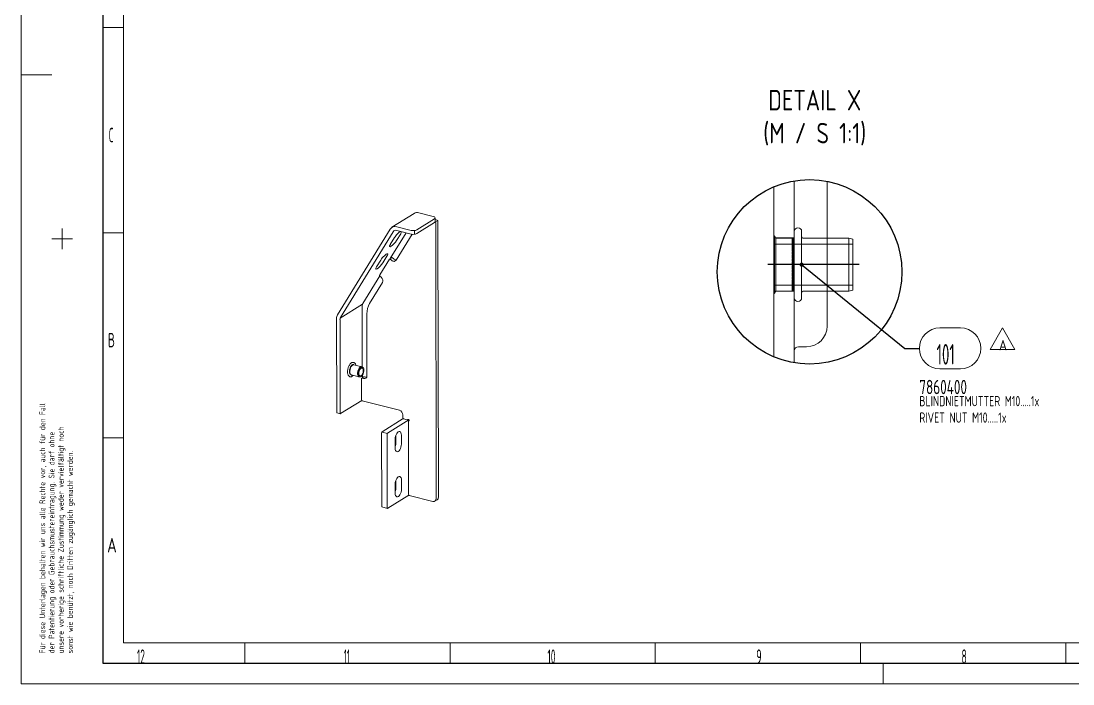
# Model space of a CAD drawing. Header units: millimetres. Extents: x 0 to 594, y 0 to 420.
# Drawn here: x 0 to 256.2, y 0 to 161.6 of the extents above; entities that cross this region are included whole.
import ezdxf
from ezdxf.lldxf.tags import DXFTag

# ---------------------------------------------------------------- set-up
doc = ezdxf.new("R2010")
doc.units = ezdxf.units.MM
for name, color, linetype, true_color in [('1', 7, 'Continuous', 0xffffff), ('101', 7, 'Continuous', 0xffffff), ('102', 7, 'Continuous', 0xffffff), ('103', 7, 'Continuous', 0xffffff)]:
    doc.layers.add(name, color=color, linetype=linetype, true_color=true_color)
doc.styles.add('iso-1', font='isocp.shx')
tags = doc.linetypes.add('DASHED', pattern=[25.72, 12.86, -12.86]).pattern_tags.tags
tags[6:7] = [DXFTag(74, 4), DXFTag(75, 0), DXFTag(340, '0'), DXFTag(46, 0.0), DXFTag(50, 0.0), DXFTag(44, 0.0), DXFTag(45, 0.0)]
tags[4:5] = [DXFTag(74, 4), DXFTag(75, 0), DXFTag(340, '0'), DXFTag(46, 0.0), DXFTag(50, 0.0), DXFTag(44, 0.0), DXFTag(45, 0.0)]
tags = doc.linetypes.add('PHANTOM', pattern=[50.5, 18, -6.5, 6.5, -6.5, 6.5, -6.5]).pattern_tags.tags
tags[14:15] = [DXFTag(74, 4), DXFTag(75, 0), DXFTag(340, '0'), DXFTag(46, 0.0), DXFTag(50, 0.0), DXFTag(44, 0.0), DXFTag(45, 0.0)]
tags[12:13] = [DXFTag(74, 4), DXFTag(75, 0), DXFTag(340, '0'), DXFTag(46, 0.0), DXFTag(50, 0.0), DXFTag(44, 0.0), DXFTag(45, 0.0)]
tags[10:11] = [DXFTag(74, 4), DXFTag(75, 0), DXFTag(340, '0'), DXFTag(46, 0.0), DXFTag(50, 0.0), DXFTag(44, 0.0), DXFTag(45, 0.0)]
tags[8:9] = [DXFTag(74, 4), DXFTag(75, 0), DXFTag(340, '0'), DXFTag(46, 0.0), DXFTag(50, 0.0), DXFTag(44, 0.0), DXFTag(45, 0.0)]
tags[6:7] = [DXFTag(74, 4), DXFTag(75, 0), DXFTag(340, '0'), DXFTag(46, 0.0), DXFTag(50, 0.0), DXFTag(44, 0.0), DXFTag(45, 0.0)]
tags[4:5] = [DXFTag(74, 4), DXFTag(75, 0), DXFTag(340, '0'), DXFTag(46, 0.0), DXFTag(50, 0.0), DXFTag(44, 0.0), DXFTag(45, 0.0)]
doc.dimstyles.get("Standard").update_dxf_attribs({"dimtxt": 0.18, "dimasz": 0.18, "dimexe": 0.18, "dimexo": 0.0625, "dimgap": 0.09, "dimtad": 0, "dimtih": 1, "dimtoh": 1, "dimdec": 4, "dimzin": 0, "dimdsep": 46, "dimtxsty": 'Standard', "dimcen": 0.09, "dimadec": 0, "dimazin": 0, "dimtfac": 1, "dimtdec": 4, "dimtofl": 0, "dimtmove": 0, "dimatfit": 3, "dimfxl": 1, "dimtolj": 1, "dimtzin": 0, "dimarcsym": 0})

# ---------------------------------------------------------------- blocks, each defined once
blk = doc.blocks.new('GROUPED_GEOM1')
at = {"layer": '1', "color": 4, "lineweight": 18}
for p, q in [((223.83, 86.82), (228.83, 86.82)), ((223.83, 76.82), (228.83, 76.82))]:
    blk.add_line(p, q, dxfattribs=at)
at = {"layer": '1', "color": 3, "lineweight": 13}
blk.add_line((218.83, 81.82), (218.83, 81.82), dxfattribs=at)
at = {"layer": '1', "color": 4, "lineweight": 18}
for centre, start, end in [((223.83, 81.82), 90, 269.9999), ((228.83, 81.82), 270, 89.9999)]:
    blk.add_arc(centre, 5, start, end, dxfattribs=at)
at = {"layer": '1', "color": 2, "linetype": 'Continuous', "lineweight": 18, "insert": (223.03, 77.86), "char_height": 5, "attachment_point": 7, "line_spacing_factor": 0.963855, "style": 'iso-1'}
blk.add_mtext('\\W0.5855;101', dxfattribs=at)
blk = doc.blocks.new('GROUPED_GEOM2')
at = {"layer": '1', "color": 1, "lineweight": 18}
for p, q in [((239.09, 86.82), (236.06, 81.57)), ((242.12, 81.57), (239.09, 86.82)), ((236.06, 81.57), (242.12, 81.57))]:
    blk.add_line(p, q, dxfattribs=at)
at = {"layer": '1', "color": 3, "linetype": 'Continuous', "lineweight": 18, "insert": (238.21, 81.34), "char_height": 2.5, "attachment_point": 7, "line_spacing_factor": 0.963855, "style": 'iso-1'}
blk.add_mtext('\\W0.9844;A', dxfattribs=at)

msp = doc.modelspace()

# ---------------------------------------------------------------- linework, layer by layer
at = {"layer": '1', "color": 4, "linetype": 'Continuous', "lineweight": 18}
for p, q in [((0, 0), (0, 420)), ((210, 0), (210, 5)), ((594, 0), (0, 0))]:
    msp.add_line(p, q, dxfattribs=at)
at = {"layer": '1', "color": 4, "linetype": 'Continuous', "lineweight": 25}
for p, q in [((20, 5), (20, 415)), ((589, 5), (20, 5))]:
    msp.add_line(p, q, dxfattribs=at)
at = {"layer": '1', "color": 1, "linetype": 'Continuous', "lineweight": 13}
for p, q in [((25, 410), (25, 10)), ((25, 160), (20, 160)), ((25, 110), (20, 110)), ((25, 60), (20, 60)), ((25, 10), (584, 10)), ((54.5, 10), (54.5, 5)), ((104.5, 10), (104.5, 5)), ((154.5, 10), (154.5, 5)), ((204.5, 10), (204.5, 5)), ((254.5, 10), (254.5, 5))]:
    msp.add_line(p, q, dxfattribs=at)
at = {"layer": '1', "color": 1, "linetype": 'DASHED', "lineweight": 13}
msp.add_line((0, 148.5), (7.5, 148.5), dxfattribs=at)
at = {"layer": '1', "color": 7, "linetype": 'Continuous', "lineweight": 18}
for p, q in [((183.36, 121.18), (183.36, 79.76)), ((188.36, 122.64), (188.36, 78.31)), ((95.76, 114.73), (90.35, 111.33)), ((100.7, 113.43), (96.38, 110.7)), ((96.93, 114.88), (100.4, 113.98)), ((100.86, 112.73), (100.86, 113.65)), ((89.92, 110.88), (77.11, 90)), ((90.65, 110.24), (77.84, 89.35)), ((95, 110.58), (91.52, 111.48)), ((95, 109.67), (91.52, 110.56)), ((100.7, 112.51), (96.38, 109.79)), ((190.16, 97.79), (190.16, 110.32)), ((89.95, 103.69), (93.8, 109.97)), ((90.97, 108.81), (89.96, 107.17)), ((91.47, 108.12), (92.48, 109.76)), ((201.66, 108.67), (190.46, 108.67)), ((202.66, 108.41), (201.66, 108.67)), ((201.66, 98.7), (201.66, 108.67)), ((202.66, 98.84), (202.66, 108.41)), ((87.61, 103.34), (86.61, 101.7)), ((88.12, 102.65), (89.13, 104.29)), ((83.24, 92.76), (87.38, 99.5)), ((190.16, 94.12), (190.16, 97.79)), ((201.66, 98.7), (201.66, 95.77)), ((202.66, 98.84), (202.66, 96.04)), ((190.46, 95.77), (201.66, 95.77)), ((201.66, 95.77), (202.66, 96.04)), ((83.13, 77.28), (83.11, 92.24)), ((76.86, 89.06), (76.9, 66.23)), ((77.71, 88.84), (77.74, 66.01)), ((82.99, 77.35), (81.1, 77.84)), ((83.23, 77.22), (83.08, 77.31)), ((80.46, 75.34), (82.34, 74.85)), ((82.44, 74.84), (82.62, 74.85)), ((83.14, 74.62), (83.14, 75.24)), ((77.85, 65.9), (82.98, 69.13)), ((76.96, 66.1), (77.8, 65.89))]:
    msp.add_line(p, q, dxfattribs=at)
at = {"layer": '1', "color": 4, "linetype": 'DASHED', "lineweight": 18}
for p, q in [((10, 111), (10, 106)), ((7.5, 108.5), (12.5, 108.5))]:
    msp.add_line(p, q, dxfattribs=at)
at = {"layer": '1', "color": 6, "linetype": 'Continuous', "lineweight": 13}
for p, q in [((95.84, 109.62), (95.84, 110.54)), ((77.75, 89.17), (83.16, 92.57))]:
    msp.add_line(p, q, dxfattribs=at)
at = {"layer": '1', "color": 6, "linetype": 'DASHED', "lineweight": 13}
for p, q in [((183.54, 109.22), (183.36, 109.22)), ((188.36, 108.72), (183.36, 108.72)), ((183.86, 108.67), (183.54, 109.22)), ((183.54, 98.4), (183.54, 109.22)), ((187.86, 108.67), (183.86, 108.67)), ((183.86, 98.7), (183.86, 108.67)), ((187.86, 108.66), (187.86, 108.67)), ((188.36, 108.67), (187.86, 108.67)), ((187.86, 108.62), (187.86, 108.66)), ((188.36, 108.66), (187.86, 108.66)), ((188.36, 108.65), (187.86, 108.65)), ((187.86, 108.55), (187.86, 108.62)), ((188.36, 108.62), (187.86, 108.62)), ((188.36, 108.6), (187.86, 108.6)), ((187.86, 108.45), (187.86, 108.55)), ((188.36, 108.55), (187.86, 108.55)), ((187.86, 108.51), (188.36, 108.51)), ((188.36, 108.51), (187.86, 108.51)), ((187.86, 108.46), (188.36, 108.46)), ((187.86, 108.32), (187.86, 108.45)), ((188.36, 108.45), (187.86, 108.45)), ((187.86, 108.43), (188.36, 108.43)), ((188.36, 108.4), (187.86, 108.4)), ((187.86, 108.23), (187.86, 108.32)), ((188.36, 108.32), (187.86, 108.32)), ((187.86, 108.3), (188.36, 108.3)), ((188.36, 108.25), (187.86, 108.25)), ((187.86, 108.23), (188.36, 108.23)), ((187.86, 108.15), (187.86, 108.23)), ((187.86, 108.23), (187.86, 108.23)), ((187.86, 107.97), (187.86, 108.15)), ((188.36, 108.15), (187.86, 108.15)), ((188.36, 108.08), (187.86, 108.08)), ((187.86, 108.01), (188.36, 108.01)), ((187.86, 107.91), (187.86, 107.97)), ((188.36, 107.97), (187.86, 107.97)), ((187.86, 107.91), (188.36, 107.91)), ((187.86, 107.91), (187.86, 107.91)), ((187.86, 107.74), (187.86, 107.87)), ((188.36, 107.87), (187.86, 107.87)), ((187.86, 107.5), (187.86, 107.74)), ((188.36, 107.74), (187.86, 107.74)), ((188.36, 107.65), (187.86, 107.65)), ((202.66, 107.22), (183.36, 107.22)), ((187.86, 107.61), (188.36, 107.61)), ((187.86, 107.47), (187.86, 107.5)), ((188.36, 107.5), (187.86, 107.5)), ((187.86, 107.47), (188.36, 107.47)), ((187.86, 107.47), (187.86, 107.47)), ((187.86, 107.22), (187.86, 107.38)), ((188.36, 107.38), (187.86, 107.38)), ((187.86, 106.93), (187.86, 107.22)), ((188.36, 107.22), (187.86, 107.22)), ((188.36, 107.11), (187.86, 107.11)), ((187.86, 107.1), (188.36, 107.1)), ((187.86, 107.1), (188.36, 107.1)), ((188.36, 106.94), (187.86, 106.94)), ((188.36, 106.93), (187.86, 106.93)), ((187.86, 106.61), (187.86, 106.8)), ((188.36, 106.8), (187.86, 106.8)), ((187.86, 106.27), (187.86, 106.61)), ((188.36, 106.61), (187.86, 106.61)), ((188.36, 106.51), (187.86, 106.51)), ((188.36, 106.47), (187.86, 106.47)), ((188.36, 106.32), (187.86, 106.32)), ((188.36, 106.27), (187.86, 106.27)), ((187.86, 105.91), (187.86, 106.12)), ((188.36, 106.12), (187.86, 106.12)), ((187.86, 105.53), (187.86, 105.91)), ((188.36, 105.91), (187.86, 105.91)), ((188.36, 105.83), (187.86, 105.83)), ((188.36, 105.76), (187.86, 105.76)), ((188.36, 105.62), (187.86, 105.62)), ((188.36, 105.53), (187.86, 105.53)), ((187.86, 105.15), (187.86, 105.36)), ((188.36, 105.36), (187.86, 105.36)), ((187.86, 105.13), (187.86, 105.15)), ((187.86, 104.73), (187.86, 105.13)), ((188.36, 105.13), (187.86, 105.13)), ((188.36, 105.08), (187.86, 105.08)), ((188.36, 104.97), (187.86, 104.97)), ((188.36, 104.85), (187.86, 104.85)), ((188.36, 104.73), (187.86, 104.73)), ((187.86, 104.34), (187.86, 104.55)), ((188.36, 104.55), (187.86, 104.55)), ((187.86, 104.3), (187.86, 104.34)), ((187.86, 103.88), (187.86, 104.3)), ((188.36, 104.3), (187.86, 104.3)), ((188.36, 104.28), (187.86, 104.28)), ((188.36, 104.13), (187.86, 104.13)), ((188.36, 104.04), (187.86, 104.04)), ((188.36, 103.88), (187.86, 103.88)), ((187.86, 103.49), (187.86, 103.69)), ((188.36, 103.69), (187.86, 103.69)), ((187.86, 103.43), (187.86, 103.49)), ((188.36, 103.44), (187.86, 103.44)), ((187.86, 103), (187.86, 103.43)), ((188.36, 103.43), (187.86, 103.43)), ((188.36, 103.25), (187.86, 103.25)), ((188.36, 103.19), (187.86, 103.19)), ((188.36, 103), (187.86, 103)), ((187.86, 102.62), (187.86, 102.8)), ((188.36, 102.8), (187.86, 102.8)), ((187.86, 102.54), (187.86, 102.62)), ((188.36, 102.57), (187.86, 102.57)), ((187.86, 102.1), (187.86, 102.54)), ((188.36, 102.54), (187.86, 102.54)), ((188.36, 102.36), (187.86, 102.36)), ((188.36, 102.32), (187.86, 102.32)), ((188.36, 102.1), (187.86, 102.1)), ((187.86, 101.74), (187.86, 101.9)), ((188.36, 101.9), (187.86, 101.9)), ((187.86, 101.64), (187.86, 101.74)), ((188.36, 101.7), (187.86, 101.7)), ((187.86, 101.64), (187.86, 101.64)), ((187.86, 101.2), (187.86, 101.64)), ((188.36, 101.64), (187.86, 101.64)), ((188.36, 101.46), (187.86, 101.46)), ((187.86, 101.44), (188.36, 101.44)), ((188.36, 101.2), (187.86, 101.2)), ((187.86, 100.87), (187.86, 101.01)), ((188.36, 101.01), (187.86, 101.01)), ((187.86, 100.77), (187.86, 100.87)), ((187.86, 100.83), (188.36, 100.83)), ((187.86, 100.75), (187.86, 100.77)), ((187.86, 100.33), (187.86, 100.75)), ((188.36, 100.75), (187.86, 100.75)), ((187.86, 100.59), (188.36, 100.59)), ((188.36, 100.58), (187.86, 100.58)), ((188.36, 100.33), (187.86, 100.33)), ((187.86, 100.03), (187.86, 100.14)), ((188.36, 100.14), (187.86, 100.14)), ((187.86, 99.93), (187.86, 100.03)), ((187.86, 100), (188.36, 100)), ((183.54, 98.4), (183.54, 95.22)), ((183.86, 98.7), (183.86, 95.77)), ((187.86, 99.89), (187.86, 99.93)), ((187.86, 99.49), (187.86, 99.89)), ((188.36, 99.89), (187.86, 99.89)), ((187.86, 99.76), (188.36, 99.76)), ((188.36, 99.72), (187.86, 99.72)), ((188.36, 99.49), (187.86, 99.49)), ((187.86, 99.23), (187.86, 99.31)), ((188.36, 99.31), (187.86, 99.31)), ((187.86, 99.14), (187.86, 99.23)), ((187.86, 99.2), (188.36, 99.2)), ((187.86, 99.08), (187.86, 99.14)), ((187.86, 98.7), (187.86, 99.08)), ((188.36, 99.08), (187.86, 99.08)), ((187.86, 98.99), (188.36, 98.99)), ((188.36, 98.92), (187.86, 98.92)), ((188.36, 98.7), (187.86, 98.7)), ((187.86, 98.49), (187.86, 98.54)), ((188.36, 98.54), (187.86, 98.54)), ((187.86, 98.4), (187.86, 98.49)), ((187.86, 98.47), (188.36, 98.47)), ((187.86, 98.33), (187.86, 98.4)), ((187.86, 97.98), (187.86, 98.33)), ((188.36, 98.33), (187.86, 98.33)), ((187.86, 98.27), (188.36, 98.27)), ((188.36, 98.18), (187.86, 98.18)), ((188.36, 97.98), (187.86, 97.98)), ((187.86, 97.82), (187.86, 97.84)), ((188.36, 97.84), (187.86, 97.84)), ((187.86, 97.74), (187.86, 97.82)), ((187.86, 97.81), (188.36, 97.81)), ((187.86, 97.65), (187.86, 97.74)), ((187.86, 97.35), (187.86, 97.65)), ((188.36, 97.65), (187.86, 97.65)), ((187.86, 97.63), (188.36, 97.63)), ((188.36, 97.52), (187.86, 97.52)), ((183.36, 97.22), (202.66, 97.22)), ((183.36, 95.72), (188.36, 95.72)), ((183.36, 95.22), (183.54, 95.22)), ((183.54, 95.22), (183.86, 95.77)), ((183.86, 95.77), (188.36, 95.77)), ((188.36, 97.35), (187.86, 97.35)), ((188.36, 97.23), (187.86, 97.23)), ((188.36, 97.23), (187.86, 97.23)), ((187.86, 97.17), (187.86, 97.23)), ((188.36, 97.22), (187.86, 97.22)), ((187.86, 97.08), (187.86, 97.17)), ((188.36, 97.08), (187.86, 97.08)), ((187.86, 97.08), (187.86, 97.08)), ((187.86, 97.06), (187.86, 97.08)), ((187.86, 96.81), (187.86, 97.06)), ((188.36, 97.06), (187.86, 97.06)), ((188.36, 96.95), (187.86, 96.95)), ((188.36, 96.81), (187.86, 96.81)), ((188.36, 96.75), (187.86, 96.75)), ((187.86, 96.69), (187.86, 96.75)), ((188.36, 96.7), (187.86, 96.7)), ((187.86, 96.63), (187.86, 96.69)), ((188.36, 96.63), (187.86, 96.63)), ((187.86, 96.63), (187.86, 96.62)), ((187.86, 96.57), (187.86, 96.62)), ((187.86, 96.37), (187.86, 96.57)), ((188.36, 96.57), (187.86, 96.57)), ((188.36, 96.49), (187.86, 96.49)), ((188.36, 96.37), (187.86, 96.37)), ((187.86, 96.33), (187.86, 96.37)), ((188.36, 96.37), (187.86, 96.37)), ((187.86, 96.28), (187.86, 96.33)), ((188.36, 96.29), (187.86, 96.29)), ((188.36, 96.28), (187.86, 96.28)), ((187.86, 96.28), (187.86, 96.28)), ((187.86, 96.2), (187.86, 96.28)), ((187.86, 96.05), (187.86, 96.2)), ((188.36, 96.2), (187.86, 96.2)), ((188.36, 96.13), (187.86, 96.13)), ((188.36, 96.11), (187.86, 96.11)), ((188.36, 96.05), (187.86, 96.05)), ((187.86, 96.05), (187.86, 96.04)), ((188.36, 96.05), (187.86, 96.05)), ((187.86, 95.93), (187.86, 96.04)), ((188.36, 96), (187.86, 96)), ((188.36, 95.97), (187.86, 95.97)), ((188.36, 95.95), (187.86, 95.95)), ((187.86, 95.85), (187.86, 95.93)), ((188.36, 95.93), (187.86, 95.93)), ((188.36, 95.9), (187.86, 95.9)), ((187.86, 95.8), (187.86, 95.85)), ((188.36, 95.85), (187.86, 95.85)), ((188.36, 95.82), (187.86, 95.82)), ((187.86, 95.78), (187.86, 95.8)), ((188.36, 95.8), (187.86, 95.8)), ((188.36, 95.78), (187.86, 95.78)), ((188.36, 95.78), (187.86, 95.78))]:
    msp.add_line(p, q, dxfattribs=at)
at = {"layer": '1', "color": 15, "linetype": 'Continuous', "lineweight": 25}
msp.add_line((204.16, 102.22), (181.96, 102.22), dxfattribs=at)
at = {"layer": '1', "color": 3, "linetype": 'PHANTOM', "lineweight": 25}
msp.add_circle((192.09, 100.47), 22.48, dxfattribs=at)
at = {"layer": '1', "color": 7, "linetype": 'Continuous', "lineweight": 18}
for centre, radius, start, end in [((189.26, 110.32), 0.9, 0, 180), ((190.46, 108.97), 0.3, 180, 270), ((190.46, 95.47), 0.3, 90, 180), ((189.26, 94.12), 0.9, 180, 0)]:
    msp.add_arc(centre, radius, start, end, dxfattribs=at)
for centre, major_axis, ratio, start_param, end_param in [((96.93, 112.87), (-1.17, 1.86), 0.769511, 5.599085, 6.283183), ((99.86, 113.64), (-1, -0.002), 0.403601, 2.570027, 4.140823), ((91.53, 109.46), (1.17, -1.86), 0.769511, 2.457492, 3.50469), ((91.53, 109.46), (0.64, -1.02), 0.769511, 2.457492, 3.50469), ((91.72, 109.29), (0.93, 1.05), 0.226824, 0.451687, 2.230614), ((91.72, 109.29), (0.93, 1.05), 0.226824, 5.372206, 6.06213), ((95.54, 110.92), (-1, -0.002), 0.403601, 0.999231, 2.570027), ((99.86, 112.73), (1, 0.002), 0.403601, 5.71162, 6.283193), ((90.72, 107.65), (0.93, 1.05), 0.226824, 2.230614, 5.372206), ((95.54, 110.01), (1, 0.002), 0.403601, 4.140823, 5.71162), ((87.36, 102.17), (0.93, 1.05), 0.226824, 2.230614, 5.372206), ((88.37, 103.82), (0.93, 1.05), 0.226824, 5.372206, 8.513799), ((84.12, 91.98), (-0.64, 1.02), 0.769511, 0.363097, 0.886696), ((78.71, 88.58), (1.17, -1.86), 0.769511, 3.50469, 4.028289), ((78.71, 88.58), (0.64, -1.02), 0.769511, 3.50469, 4.028289), ((80.73, 76.6), (-0.34, -1.31), 0.494934, 3.35782, 5.774146), ((80.78, 76.59), (-0.32, -1.25), 0.494934, 3.141639, 5.774146), ((82.67, 76.1), (-0.32, -1.25), 0.494934, 2.988388, 5.774146), ((82.84, 76.06), (-0.31, -1.2), 0.494934, 2.632554, 5.774146), ((82.84, 76.06), (-0.25, -0.968), 0.494934, 2.632554, 5.774146), ((82.84, 76.06), (-0.31, -1.2), 0.494934, 5.774146, 8.915739), ((80.78, 76.59), (-0.32, -1.25), 0.494934, 5.774146, 6.283232), ((80.73, 76.6), (-0.34, -1.31), 0.494934, 0.084379, 0.299283), ((82.67, 76.1), (-0.32, -1.25), 0.494934, 5.774146, 6.436433), ((82.84, 76.06), (-0.25, -0.968), 0.494934, 5.774146, 8.915739), ((77.01, 66.3), (-0.05, -0.194), 0.494934, 5.195437, 6.283164), ((77.85, 66.08), (0.05, 0.194), 0.494934, 2.053844, 3.624641)]:
    msp.add_ellipse(centre, major_axis=major_axis, ratio=ratio, start_param=start_param, end_param=end_param, dxfattribs=at)
at = {"layer": '1', "color": 6, "linetype": 'Continuous', "lineweight": 13}
for start_param, end_param in [(6.242407, 8.938491), (2.655306, 3.182293)]:
    msp.add_ellipse((80.73, 76.6), major_axis=(0.32, 1.25), ratio=0.494934, start_param=start_param, end_param=end_param, dxfattribs=at)
at = {"layer": '1', "color": 7, "linetype": 'Continuous', "lineweight": 18}
for points, knots in [([(81.47, 77.99), (81.45, 78.04), (81.39, 78.14), (81.27, 78.27), (81.09, 78.38), (80.89, 78.41), (80.68, 78.38), (80.47, 78.28), (80.27, 78.12), (80.08, 77.9), (79.91, 77.62), (79.76, 77.31), (79.65, 76.97), (79.57, 76.62), (79.52, 76.27), (79.52, 75.93), (79.56, 75.62), (79.63, 75.41), (79.68, 75.31), (79.69, 75.29)], [0, 0, 0, 0, 0.035504, 0.094152, 0.149853, 0.209005, 0.266735, 0.326098, 0.389232, 0.454868, 0.520765, 0.586254, 0.651433, 0.716506, 0.781668, 0.847094, 0.913045, 0.979798, 1, 1, 1, 1]), ([(81.57, 77.72), (81.56, 77.79), (81.52, 77.89), (81.48, 77.97), (81.47, 77.99)], [0, 0, 0, 0, 0.712619, 1, 1, 1, 1]), ([(79.69, 75.29), (79.71, 75.24), (79.77, 75.14), (79.9, 75.01), (80.07, 74.9), (80.28, 74.87), (80.48, 74.9), (80.69, 75), (80.83, 75.12), (80.91, 75.2), (80.93, 75.21)], [0, 0, 0, 0, 0.087904, 0.233113, 0.371023, 0.517479, 0.660414, 0.807391, 0.963708, 1, 1, 1, 1])]:
    msp.add_open_spline(points, degree=3, knots=knots, dxfattribs=at)
at = {"layer": '101', "color": 7, "linetype": 'Continuous', "lineweight": 18}
for p, q in [((183.36, 121.18), (183.36, 79.76)), ((188.36, 122.64), (188.36, 78.31)), ((95.76, 114.73), (90.35, 111.33)), ((100.7, 113.43), (96.38, 110.7)), ((96.93, 114.88), (100.4, 113.98)), ((100.86, 112.73), (100.86, 113.65)), ((89.92, 110.88), (77.11, 90)), ((90.65, 110.24), (77.84, 89.35)), ((95, 110.58), (91.52, 111.48)), ((95, 109.67), (91.52, 110.56)), ((100.7, 112.51), (96.38, 109.79)), ((89.95, 103.69), (93.8, 109.97)), ((90.97, 108.81), (89.96, 107.17)), ((91.47, 108.12), (92.48, 109.76)), ((87.61, 103.34), (86.61, 101.7)), ((88.12, 102.65), (89.13, 104.29)), ((83.24, 92.76), (87.38, 99.5)), ((83.13, 77.28), (83.11, 92.24)), ((76.86, 89.06), (76.9, 66.23)), ((77.71, 88.84), (77.74, 66.01)), ((83.14, 74.62), (83.14, 75.24)), ((77.85, 65.9), (82.98, 69.13)), ((76.96, 66.1), (77.8, 65.89))]:
    msp.add_line(p, q, dxfattribs=at)
at = {"layer": '101', "color": 6, "linetype": 'Continuous', "lineweight": 13}
for p, q in [((95.84, 109.62), (95.84, 110.54)), ((77.75, 89.17), (83.16, 92.57))]:
    msp.add_line(p, q, dxfattribs=at)
at = {"layer": '101', "color": 6, "linetype": 'DASHED', "lineweight": 13}
for p, q in [((188.36, 108.72), (183.36, 108.72)), ((183.36, 95.72), (188.36, 95.72))]:
    msp.add_line(p, q, dxfattribs=at)
at = {"layer": '101', "color": 7, "linetype": 'Continuous', "lineweight": 18}
for centre, major_axis, ratio, start_param, end_param in [((96.93, 112.87), (-1.17, 1.86), 0.769511, 5.599085, 6.283183), ((99.86, 113.64), (-1, -0.002), 0.403601, 2.570027, 4.140823), ((91.53, 109.46), (1.17, -1.86), 0.769511, 2.457492, 3.50469), ((91.53, 109.46), (0.64, -1.02), 0.769511, 2.457492, 3.50469), ((91.72, 109.29), (0.93, 1.05), 0.226824, 0.451687, 2.230614), ((91.72, 109.29), (0.93, 1.05), 0.226824, 5.372206, 6.06213), ((95.54, 110.92), (-1, -0.002), 0.403601, 0.999231, 2.570027), ((99.86, 112.73), (1, 0.002), 0.403601, 5.71162, 6.283193), ((90.72, 107.65), (0.93, 1.05), 0.226824, 2.230614, 5.372206), ((95.54, 110.01), (1, 0.002), 0.403601, 4.140823, 5.71162), ((87.36, 102.17), (0.93, 1.05), 0.226824, 2.230614, 5.372206), ((88.37, 103.82), (0.93, 1.05), 0.226824, 5.372206, 8.513799), ((84.12, 91.98), (-0.64, 1.02), 0.769511, 0.363097, 0.886696), ((78.71, 88.58), (1.17, -1.86), 0.769511, 3.50469, 4.028289), ((78.71, 88.58), (0.64, -1.02), 0.769511, 3.50469, 4.028289), ((77.01, 66.3), (-0.05, -0.194), 0.494934, 5.195437, 6.283164), ((77.85, 66.08), (0.05, 0.194), 0.494934, 2.053844, 3.624641)]:
    msp.add_ellipse(centre, major_axis=major_axis, ratio=ratio, start_param=start_param, end_param=end_param, dxfattribs=at)
at = {"layer": '102', "color": 7, "linetype": 'Continuous', "lineweight": 18}
for p, q in [((196.36, 108.68), (196.36, 122.54)), ((100.86, 113.24), (101.4, 113.1)), ((101.57, 112.87), (101.67, 45.53)), ((101.03, 112.53), (101.13, 45.19)), ((91.39, 103.32), (95.25, 109.62)), ((87.37, 99.7), (89.72, 103.53)), ((90.3, 103.91), (89.76, 103.57)), ((89.95, 103.54), (90.24, 103.28)), ((90.49, 103.88), (90.78, 103.62)), ((84.91, 92.76), (88.04, 97.85)), ((87.73, 99.18), (87.43, 99.44)), ((196.36, 87.22), (196.36, 95.78)), ((84.27, 75.15), (84.24, 90.19)), ((189.36, 82.22), (191.36, 82.22)), ((82.93, 69.28), (82.92, 74.4)), ((83.52, 74.87), (82.98, 74.53)), ((83.09, 74.54), (83.43, 74.45)), ((83.63, 74.88), (83.97, 74.79)), ((92.18, 66.71), (83.1, 69.05)), ((93.03, 64.84), (93.03, 65.58)), ((94.08, 64.39), (93.2, 64.62)), ((94.19, 64.4), (94.35, 64.5)), ((94.51, 64.17), (94.44, 64.12)), ((94.4, 46.2), (94.38, 64)), ((100.29, 44.5), (94.57, 45.97)), ((100.82, 44.56), (101.36, 44.9))]:
    msp.add_line(p, q, dxfattribs=at)
at = {"layer": '102', "color": 6, "linetype": 'Continuous', "lineweight": 13}
msp.add_line((100.97, 112.68), (101.51, 113.02), dxfattribs=at)
at = {"layer": '102', "color": 6, "linetype": 'DASHED', "lineweight": 13}
msp.add_line((196.36, 95.78), (196.36, 108.68), dxfattribs=at)
at = {"layer": '102', "color": 7, "linetype": 'Continuous', "lineweight": 18}
for centre, radius, start, end in [((191.36, 87.22), 5, 270, 0), ((189.36, 81.22), 1, 90, 180)]:
    msp.add_arc(centre, radius, start, end, dxfattribs=at)
for centre, major_axis, start_param, end_param in [((100.86, 112.58), (0.107, -0.169), 0.886696, 2.457492), ((101.4, 112.92), (-0.107, 0.169), 4.028289, 5.599085), ((89.87, 103.4), (0.107, -0.169), 1.933893, 3.50469), ((90.66, 103.97), (-0.533, 0.846), 1.933893, 3.50469), ((90.41, 103.74), (-0.107, 0.169), 5.075486, 6.283183), ((91.2, 104.31), (0.533, -0.846), 5.075486, 5.858258), ((87.52, 99.57), (0.107, -0.169), 3.50469, 5.075486), ((87.31, 98.5), (-0.533, 0.846), 3.50469, 5.075486), ((89.29, 88.89), (3.2, -5.08), 3.50469, 4.028289), ((83.09, 74.36), (0.107, -0.169), 2.457492, 4.028289), ((83.42, 75.37), (-0.533, 0.846), 2.457492, 4.028289), ((83.63, 74.7), (-0.107, 0.169), 5.599085, 6.283191), ((83.96, 75.71), (0.533, -0.846), 5.599085, 5.855297), ((83.1, 69.23), (0.107, -0.169), 4.028289, 5.599085), ((92.19, 65.79), (-0.533, 0.846), 4.028289, 5.599085), ((93.2, 64.8), (0.107, -0.169), 4.028289, 5.599085), ((94.08, 64.57), (0.107, -0.169), 5.599085, 6.646282), ((94.37, 64.31), (0.107, -0.169), 6.122684, 9.787875), ((94.54, 63.95), (0.107, -0.169), 2.981091, 4.028289), ((94.57, 46.15), (0.107, -0.169), 4.028289, 5.599085), ((100.29, 45.41), (0.533, -0.846), 5.599085, 7.169881), ((100.83, 45.75), (-0.533, 0.846), 3.141599, 4.028289)]:
    msp.add_ellipse(centre, major_axis=major_axis, ratio=0.769511, start_param=start_param, end_param=end_param, dxfattribs=at)
at = {"layer": '103', "color": 7, "linetype": 'Continuous', "lineweight": 18}
for p, q in [((93.08, 64.7), (87.95, 61.46)), ((94.48, 64.38), (89.29, 61.12)), ((94.5, 64.4), (94.28, 64.46)), ((87.84, 61.21), (87.87, 43.28)), ((89.19, 60.86), (89.21, 42.93)), ((91.14, 59.71), (91.14, 57.51)), ((91.31, 58.81), (91.3, 60.62)), ((92.65, 58.47), (92.65, 60.66)), ((91.15, 48.73), (91.16, 46.54)), ((91.32, 47.84), (91.32, 49.64)), ((92.67, 47.49), (92.67, 49.68)), ((89.32, 42.82), (94.46, 46.05)), ((87.93, 43.15), (89.27, 42.81))]:
    msp.add_line(p, q, dxfattribs=at)
at = {"layer": '103', "color": 6, "linetype": 'Continuous', "lineweight": 13}
msp.add_line((87.88, 61.38), (89.23, 61.04), dxfattribs=at)
at = {"layer": '103', "color": 7, "linetype": 'Continuous', "lineweight": 18}
for centre, major_axis, start_param, end_param in [((94.48, 64.2), (0.05, 0.194), 0.25705, 0.483048), ((91.89, 60.19), (0.35, 1.36), 5.195437, 8.33703), ((87.95, 61.28), (-0.05, -0.194), 3.624641, 5.195437), ((89.29, 60.93), (0.05, 0.194), 0.483048, 2.053844), ((90.55, 58.34), (-0.35, -1.36), 1.372708, 2.053844), ((91.9, 57.99), (0.35, 1.36), 2.053844, 5.195437), ((91.91, 49.21), (0.35, 1.36), 5.195437, 8.33703), ((90.57, 47.36), (-0.35, -1.36), 1.372708, 2.053844), ((91.91, 47.01), (0.35, 1.36), 2.053844, 5.195437), ((87.98, 43.35), (-0.05, -0.194), 5.195437, 6.283164), ((89.32, 43), (0.05, 0.194), 2.053844, 3.624641)]:
    msp.add_ellipse(centre, major_axis=major_axis, ratio=0.494934, start_param=start_param, end_param=end_param, dxfattribs=at)

# ---------------------------------------------------------------- block references
at = {"layer": '1', "color": 4, "linetype": 'Continuous', "lineweight": 18}
msp.add_blockref('GROUPED_GEOM1', (0, 0), dxfattribs=at)
at = {"layer": '1', "color": 1, "linetype": 'Continuous', "lineweight": 18}
msp.add_blockref('GROUPED_GEOM2', (0, 0), dxfattribs=at)

# ---------------------------------------------------------------- texts
at = {"layer": '1', "color": 2, "linetype": 'Continuous', "lineweight": 25, "insert": (193.34, 131.29), "char_height": 5, "attachment_point": 8, "line_spacing_factor": 0.963855, "style": 'iso-1'}
msp.add_mtext('\\W0.8638;DETAIL {\\H1.00x;X}\\P{\\H1.00x;(}{\\H1.00x;M / S} {\\H1.00x;1:1}{\\H1.00x;)}', dxfattribs=at)
at = {"layer": '1', "color": 1, "linetype": 'Continuous', "lineweight": 13, "char_height": 3.5, "attachment_point": 7, "line_spacing_factor": 0.963855, "style": 'iso-1'}
for s, insert in [('\\W0.5104;C', (21.37, 132.07)), ('\\W0.6380;B', (21.17, 82.07)), ('\\W0.8300;A', (20.97, 32.07)), ('\\W0.5232;12', (28.23, 4.93)), ('\\W0.4763;11', (78.62, 4.93)), ('\\W0.5232;10', (128.23, 4.93)), ('\\W0.5742;9', (179.09, 4.93)), ('\\W0.5404;8', (229.09, 4.93))]:
    msp.add_mtext(s, dxfattribs=dict(at, insert=insert))
at = {"layer": '1', "color": 2, "linetype": 'Continuous', "lineweight": 18, "insert": (218.83, 70.64), "char_height": 3.5, "attachment_point": 7, "line_spacing_factor": 0.963855, "style": 'iso-1'}
msp.add_mtext('\\W0.7401;7860400', dxfattribs=at)
at = {"layer": '1', "color": 3, "linetype": 'Continuous', "lineweight": 18, "insert": (218.83, 63.69), "char_height": 2.5, "attachment_point": 7, "line_spacing_factor": 0.963855, "style": 'iso-1'}
msp.add_mtext('\\W0.7790;BLINDNIETMUTTER M10.....1x\\PRIVET NUT M10.....1x', dxfattribs=at)
at = {"layer": '1', "color": 1, "linetype": 'Continuous', "lineweight": 13, "insert": (13.06, 7.46), "char_height": 1.4, "attachment_point": 7, "rotation": 90, "line_spacing_factor": 0.963855, "style": 'iso-1'}
msp.add_mtext('\\W0.8424;Für diese Unterlagen behalten wir uns alle Rechte vor, auch für den Fall\\Pder Patentierung oder Gebrauchsmustereintragung. Sie darf ohne\\Punsere vorherige schriftliche Zustimmung weder vervielfältigt noch\\Psonst wie benützt, noch Dritten zugänglich gemacht werden.', dxfattribs=at)

# ---------------------------------------------------------------- leaders
at = {"layer": '1', "color": 3, "linetype": 'Continuous', "lineweight": 13}
msp.add_leader([(190.16, 102.22), (215.33, 81.82), (218.83, 81.82)], dimstyle='Standard', override={"dimasz": 1, "dimldrblk": 'Dot'}, dxfattribs=at)

doc.saveas('drawing.dxf')
